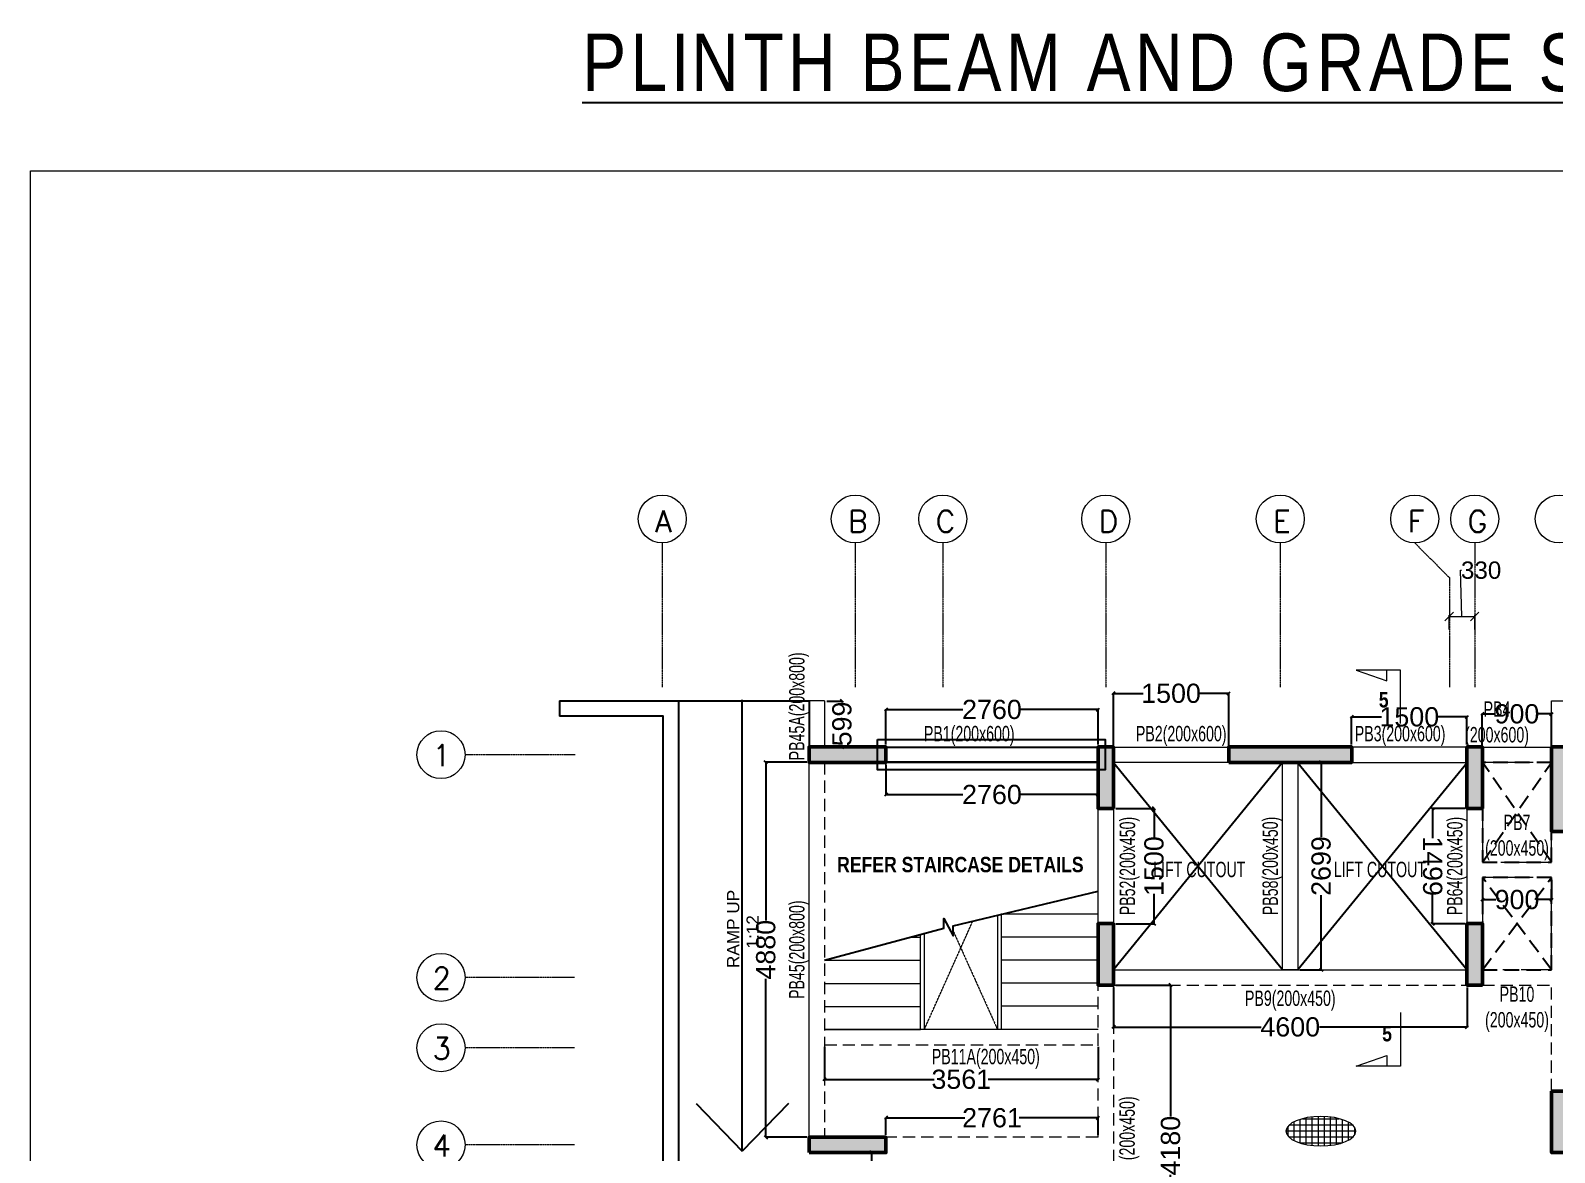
# Model space of a CAD drawing. Header units: millimetres. Extents: x 372 to 37729, y 179 to 80599.
# Drawn here: x 372 to 20200, y 65991 to 80599 of the extents above; entities that cross this region are included whole.
import ezdxf
from ezdxf.enums import TextEntityAlignment as Align

# ---------------------------------------------------------------- set-up
doc = ezdxf.new("R2010")
doc.units = ezdxf.units.MM
for name, pattern in [('ACAD_ISO04W100', [30, 24, -3, 0, -3]), ('DASHED', [0.75, 0.5, -0.25]), ('HIDDEN', [9.525, 6.35, -3.175]), ('HIDDEN2', [0.1875, 0.125, -0.0625])]:
    doc.linetypes.add(name, pattern=pattern)
for name, color, linetype in [('00_LA-DLINES', 3, 'Continuous'), ('01_LA_DESIGN LINES', 3, 'Continuous'), ('NON STR WALL', 4, 'Continuous'), ('S-DIM', 8, 'Continuous'), ('SL-FW-HIDDEN', 1, 'Continuous'), ('sub title', 22, 'Continuous'), ('TEXT', 7, 'Continuous'), ('TOILET SUNK BY100', 240, 'Continuous')]:
    doc.layers.add(name, color=color, linetype=linetype)
for name, color, linetype, lineweight in [('A-ANNO-DIMS', 8, 'Continuous', 15), ('A-ANNO-GRID-LINE', 8, 'ACAD_ISO04W100', 20), ('A-ANNO-GRID-TEXT', 13, 'Continuous', 15), ('A-CLMN', 5, 'Continuous', 50), ('A-CONC-PATT', 253, 'Continuous', 0), ('A-HIDD-BELW', 8, 'HIDDEN2', 20), ('S - BEAM', 7, 'Continuous', 13), ('S - BEAM TXT', 30, 'Continuous', 13), ('S - SLAB TXT', 2, 'Continuous', 13), ('section symb', 5, 'Continuous', 0), ('STR-COL-DIM', 8, 'Continuous', 18), ('STR-Stair', 1, 'Continuous', 13)]:
    doc.layers.add(name, color=color, linetype=linetype, lineweight=lineweight)
doc.styles.add('ROMANS', font='romans.shx')
doc.styles.add('S - GRID TXT', font='ARIALNB.TTF')
doc.styles.add('SD', font='ARIALNB.TTF')
doc.styles.add('SOBHA', font='arial.ttf')
doc.styles.add('SOBHA SMALL', font='arial.ttf')
doc.styles.add('TITLE', font='tahoma.ttf')
doc.dimstyles.new('S--20', dxfattribs={"dimscale": 20, "dimtxt": 12.5, "dimasz": 2, "dimexe": 0.25, "dimexo": 1.5, "dimgap": 0.1, "dimtad": 0, "dimdec": 0, "dimrnd": 0.0005, "dimzin": 0, "dimdsep": 46, "dimtxsty": 'SOBHA', "dimblk": 'OBLIQUE', "dimcen": 0.09, "dimclrd": 8, "dimclre": 8, "dimclrt": 4, "dimadec": 0, "dimazin": 0, "dimtfac": 1, "dimtdec": 0, "dimtofl": 0, "dimtmove": 0, "dimatfit": 3, "dimfxl": 0.18, "dimtolj": 1, "dimtzin": 0, "dimlwd": -1, "dimlwe": -1, "dimarcsym": 0})
doc.dimstyles.new('S-75', dxfattribs={"dimscale": 75, "dimtxt": 2.5, "dimasz": 1.5, "dimexe": 0.25, "dimexo": 0.25, "dimgap": 0.1, "dimtad": 0, "dimdec": 0, "dimzin": 0, "dimdsep": 46, "dimtxsty": 'SOBHA', "dimblk": 'OBLIQUE', "dimcen": 0.09, "dimclrd": 8, "dimclre": 8, "dimclrt": 6, "dimadec": 5, "dimazin": 0, "dimtfac": 1, "dimtdec": 0, "dimtmove": 0, "dimatfit": 3, "dimfxl": 0.18, "dimtolj": 1, "dimtzin": 0, "dimlwd": -1, "dimlwe": -1, "dimarcsym": 0})

# ---------------------------------------------------------------- blocks, each defined once
blk = doc.blocks.new('*U5')
at = {"layer": 'SL-FW-HIDDEN', "linetype": 'HIDDEN', "ltscale": 30}
for p, q in [((900, 1201), (0, 0)), ((0, 1201), (900, 0))]:
    blk.add_line(p, q, dxfattribs=at)
blk.add_lwpolyline([(0, 1201), (900, 1201), (900, 0), (0, 0)], close=True, dxfattribs=at)
at = {"layer": 'SL-FW-HIDDEN', "linetype": 'DASHED', "ltscale": 250, "style": 'TITLE'}
blk.add_attdef('DECRIPTION', text='', height=125, dxfattribs=at).set_placement((960, 116), align=Align.MIDDLE_CENTER)
blk = doc.blocks.new('*U6')
at = {"layer": 'SL-FW-HIDDEN', "linetype": 'HIDDEN', "ltscale": 30}
for p, q in [((900, 1298), (0, 0)), ((0, 1298), (900, 0))]:
    blk.add_line(p, q, dxfattribs=at)
blk.add_lwpolyline([(0, 1298), (900, 1298), (900, 0), (0, 0)], close=True, dxfattribs=at)
at = {"layer": 'SL-FW-HIDDEN', "linetype": 'DASHED', "ltscale": 250, "style": 'TITLE'}
blk.add_attdef('DECRIPTION', text='', height=125, dxfattribs=at).set_placement((960, 116), align=Align.MIDDLE_CENTER)
blk = doc.blocks.new('plinth beam layout')
at = {"layer": 'TOILET SUNK BY100', "linetype": 'Continuous', "lineweight": 18}
h = blk.add_hatch(dxfattribs=at)
h.set_pattern_fill('NET', color=2, scale=630)
h.set_pattern_definition([(2e-15, (-375047.16, -2203222.944), (0, 78.75), []), (90, (-375047.16, -2203222.944), (-78.75, 5e-15), [])])
h.paths.add_polyline_path([(-172614, -2190526), (-172616, -2190534), (-172619, -2190544), (-172623, -2190553), (-172628, -2190563), (-172634, -2190572), (-172641, -2190581), (-172650, -2190590), (-172659, -2190599), (-172670, -2190607), (-172681, -2190615), (-172694, -2190624), (-172707, -2190631), (-172721, -2190639), (-172737, -2190646), (-172753, -2190653), (-172769, -2190659), (-172787, -2190665), (-172805, -2190671), (-172824, -2190676), (-172844, -2190681), (-172864, -2190686), (-172884, -2190690), (-172906, -2190694), (-172927, -2190697), (-172949, -2190700), (-172971, -2190702), (-172993, -2190704), (-173016, -2190705), (-173039, -2190706), (-173062, -2190706), (-173084, -2190706), (-173107, -2190706), (-173130, -2190704), (-173152, -2190703), (-173174, -2190701), (-173196, -2190698), (-173218, -2190695), (-173239, -2190692), (-173260, -2190688), (-173281, -2190684), (-173301, -2190679), (-173320, -2190674), (-173338, -2190668), (-173356, -2190662), (-173373, -2190656), (-173390, -2190649), (-173405, -2190642), (-173420, -2190635), (-173434, -2190627), (-173447, -2190620), (-173459, -2190611), (-173470, -2190603), (-173480, -2190594), (-173489, -2190585), (-173497, -2190576), (-173503, -2190567), (-173509, -2190558), (-173514, -2190549), (-173517, -2190539), (-173519, -2190529), (-173520, -2190524), (-173521, -2190515), (-173520, -2190502), (-173517, -2190491), (-173514, -2190482), (-173509, -2190472), (-173503, -2190463), (-173497, -2190454), (-173489, -2190445), (-173480, -2190436), (-173470, -2190427), (-173459, -2190419), (-173447, -2190411), (-173434, -2190403), (-173420, -2190395), (-173405, -2190388), (-173390, -2190381), (-173373, -2190374), (-173356, -2190368), (-173338, -2190362), (-173320, -2190356), (-173301, -2190351), (-173281, -2190346), (-173260, -2190342), (-173239, -2190338), (-173218, -2190335), (-173196, -2190332), (-173174, -2190329), (-173152, -2190327), (-173130, -2190326), (-173107, -2190325), (-173084, -2190324), (-173062, -2190324), (-173039, -2190324), (-173016, -2190325), (-172993, -2190326), (-172971, -2190328), (-172949, -2190330), (-172927, -2190333), (-172906, -2190336), (-172884, -2190340), (-172864, -2190344), (-172844, -2190349), (-172824, -2190354), (-172805, -2190359), (-172787, -2190365), (-172769, -2190371), (-172753, -2190377), (-172737, -2190384), (-172721, -2190391), (-172707, -2190399), (-172694, -2190407), (-172681, -2190415), (-172670, -2190423), (-172659, -2190431), (-172650, -2190440), (-172641, -2190449), (-172634, -2190458), (-172628, -2190468), (-172623, -2190477), (-172619, -2190486), (-172616, -2190496), (-172614, -2190504), (-172614, -2190515)])
at = {"color": 8}
for p, q in [((-175764, -2185714, 0), (-173565, -2188411, 0)), ((-173564, -2185714, 0), (-175764, -2188412, 0)), ((-173365, -2185717, 0), (-171165, -2188412, 0)), ((-171165, -2185717, 0), (-173365, -2188413, 0))]:
    blk.add_line(p, q, dxfattribs=at)
at = {"elevation": -2}
blk.add_lwpolyline([(-179525, -2188290), (-177972, -2187873), (-177974, -2187745), (-177849, -2187970), (-177851, -2187841), (-175964, -2187389)], dxfattribs=at)
at = {"layer": 'A-CLMN', "lineweight": 18, "extrusion": (0, 0, -1)}
blk.add_ellipse((-173067, -2190515, 0), major_axis=(454, 0), ratio=0.421603, dxfattribs=at)
at = {"layer": 'A-HIDD-BELW', "linetype": 'DASHED', "ltscale": 3}
for p, q in [((-178225, -2189189, -2), (-177595, -2187779, -1)), ((-177850, -2187911, -1), (-177275, -2189189, -4))]:
    blk.add_line(p, q, dxfattribs=at)
at = {"layer": 'S - BEAM', "linetype": 'ByBlock', "ltscale": 25}
for p, q in [((-179726, -2185513, 0), (-179726, -2184914, 0)), ((-179526, -2184914, 0), (-179526, -2185513, 0)), ((-170065, -2185513, 0), (-170065, -2184913, 0)), ((-175966, -2185513, 1), (-178726, -2185513, 0)), ((-175766, -2185513, 0), (-174266, -2185513, 0)), ((-171166, -2185513, 0), (-172666, -2185513, 0)), ((-170966, -2185513, 0), (-170066, -2185513, 0)), ((-179726, -2190593, 0), (-179726, -2185713, 0)), ((-178726, -2185713, 0), (-175966, -2185713, 1)), ((-174266, -2185713, 0), (-175766, -2185713, 0)), ((-172666, -2185713, 0), (-171166, -2185713, 0)), ((-175965, -2187813, 0), (-175965, -2186313, 0)), ((-175765, -2186313, 0), (-175765, -2187813, 0)), ((-171165, -2187813, 0), (-171165, -2186314, 0)), ((-170965, -2186314, 0), (-170965, -2187012, 0)), ((-170065, -2187012, 0), (-170065, -2186613, 0)), ((-170965, -2187212, 0), (-170965, -2187813, 0)), ((-170065, -2188413, 0), (-170065, -2187212, 0)), ((-175765, -2188413, 0), (-171165, -2188413, 0)), ((-175965, -2189189, -2), (-179525, -2189189, -2))]:
    blk.add_line(p, q, dxfattribs=at)
at = {"layer": 'S - BEAM', "linetype": 'HIDDEN', "ltscale": 25}
for p, q in [((-179526, -2185713, 0), (-179526, -2190593, 0)), ((-170066, -2185713, 0), (-170966, -2185713, 0)), ((-175965, -2190593, 0), (-175965, -2188613, 0)), ((-175765, -2188613, 0), (-171165, -2188613, 0)), ((-175765, -2188613, 0), (-175765, -2192793, 0)), ((-170065, -2189993, 0), (-170065, -2188613, 0)), ((-179525, -2189389, -3), (-175965, -2189389, -2)), ((-175965, -2190593, 0), (-178725, -2190593, -1))]:
    blk.add_line(p, q, dxfattribs=at)
at = {"layer": 'S - BEAM', "linetype": 'ByBlock', "ltscale": 25, "elevation": 0}
for points in [[(-179526, -2184914), (-179725, -2184913)], [(-170066, -2184913), (-169865, -2184913)]]:
    blk.add_lwpolyline(points, dxfattribs=at)
blk.add_lwpolyline([(-173566, -2185713), (-173366, -2185713), (-173366, -2188412), (-173566, -2188412)], close=True, dxfattribs=at)
at = {"layer": 'S - BEAM', "linetype": 'HIDDEN', "ltscale": 25, "elevation": 0}
for points in [[(-170965, -2187012), (-170065, -2187012)], [(-170065, -2187212), (-170965, -2187212)], [(-170065, -2188413), (-170965, -2188413), (-170965, -2188613), (-170065, -2188613)]]:
    blk.add_lwpolyline(points, dxfattribs=at)
at = {"layer": 'section symb', "ltscale": 1000, "elevation": 0}
for points in [[(-172032, -2185209), (-172032, -2184511), (-172607, -2184511), (-172209, -2184651), (-172209, -2184511)], [(-172032, -2188970), (-172032, -2189667), (-172607, -2189667), (-172209, -2189528), (-172209, -2189667)]]:
    blk.add_lwpolyline(points, dxfattribs=at)
at = {"layer": 'STR-Stair', "color": 7, "linetype": 'ByBlock'}
for p, q in [((-177275, -2187702, -2), (-177275, -2189189, -4)), ((-177225, -2187690, -1), (-177225, -2189189, -1)), ((-178275, -2189190, -2), (-178275, -2187955, -2)), ((-178225, -2189189, -2), (-178225, -2187941, -2))]:
    blk.add_line(p, q, dxfattribs=at)
at = {"layer": 'STR-Stair', "color": 1}
for p, q in [((-175964, -2187689, -2), (-177225, -2187689, -2)), ((-178405, -2187990, -2), (-178275, -2187990, -2)), ((-175964, -2187989, -2), (-177225, -2187989, -2)), ((-179525, -2188290, -2), (-178275, -2188290, -2)), ((-175964, -2188289, -2), (-177225, -2188289, -2)), ((-179525, -2188590, -2), (-178275, -2188590, -2)), ((-175964, -2188589, -2), (-177225, -2188589, -2)), ((-179525, -2188890, -2), (-178275, -2188890, -2)), ((-175964, -2188889, -2), (-177225, -2188889, -2)), ((-179525, -2189190, -2), (-178275, -2189190, -2)), ((-175964, -2189189, -2), (-177225, -2189189, -2))]:
    blk.add_line(p, q, dxfattribs=at)
at = {"layer": 'SL-FW-HIDDEN', "color": 3, "linetype": 'DASHED', "lineweight": 5, "ltscale": 30, "xscale": -1, "rotation": 180}
for name, p in [('*U6', (-170965, -2185713, 0)), ('*U5', (-170965, -2187212, 0))]:
    blk.add_blockref(name, p, dxfattribs=at)
at = {"layer": 'S - BEAM TXT', "char_height": 200, "attachment_point": 8, "rotation": 90, "style": 'S - GRID TXT'}
for s, insert in [('{\\fSwis721 LtCn BT|b0|i0|c0|p34;\\W0.9;PB45A(200x800)}', (-179725, -2184984, 0)), ('{\\fSwis721 LtCn BT|b0|i0|c0|p34;\\W0.9;PB52(200x450)}', (-175424, -2187063, 0)), ('{\\fSwis721 LtCn BT|b0|i0|c0|p34;\\W0.9;PB58(200x450)}', (-173566, -2187062, 0)), ('{\\fSwis721 LtCn BT|b0|i0|c0|p34;\\W0.9;PB64(200x450)}', (-171165, -2187063, 0)), ('{\\fSwis721 LtCn BT|b0|i0|c0|p34;\\W0.9;PB45(200x800)}', (-179725, -2188152, 0)), ('{\\fSwis721 LtCn BT|b0|i0|c0|p34;\\W0.9;PB51(200x450)}', (-175428, -2190703, 0))]:
    blk.add_mtext(s, dxfattribs=dict(at, insert=insert))
at = {"layer": 'S - BEAM TXT', "char_height": 200, "attachment_point": 8, "style": 'S - GRID TXT'}
for s, insert in [('{\\fSwis721 LtCn BT|b0|i0|c0|p34;\\W0.9;PB4\\P(200x600)}', (-170775, -2185513, 0)), ('{\\fSwis721 LtCn BT|b0|i0|c0|p34;\\W0.9;PB1(200x600)}', (-177642, -2185499, 1)), ('{\\fSwis721 LtCn BT|b0|i0|c0|p34;\\W0.9;PB2(200x600)}', (-174884, -2185499, 1)), ('{\\fSwis721 LtCn BT|b0|i0|c0|p34;\\W0.9;PB3(200x600)}', (-172036, -2185499, 0)), ('{\\fSwis721 LtCn BT|b0|i0|c0|p34;\\W0.9;PB7\\P(200x450)}', (-170515, -2186988, 0)), ('{\\fSwis721 LtCn BT|b0|i0|c0|p34;\\W0.9;PB9(200x450)}', (-173465, -2188944, 0)), ('{\\fSwis721 LtCn BT|b0|i0|c0|p34;\\W0.9;PB10\\P(200x450)}', (-170515, -2189224, 0)), ('{\\fSwis721 LtCn BT|b0|i0|c0|p34;\\W0.9;PB11A(200x450)}', (-177426, -2189703, -1))]:
    blk.add_mtext(s, dxfattribs=dict(at, insert=insert))
at = {"layer": 'S - SLAB TXT', "insert": (-176154, -2186943, 0), "char_height": 200, "width": 3207.13, "attachment_point": 3, "rotation": 0.0107, "style": 'S - GRID TXT'}
blk.add_mtext('REFER STAIRCASE DETAILS', dxfattribs=at)
at = {"layer": 'TEXT', "color": 4, "linetype": 'Continuous', "style": 'SD'}
for p in [(-172313, -2184998, 0), (-172269, -2189345)]:
    blk.add_text('5', height=200, rotation=0.0105, dxfattribs=at).set_placement(p)
at = {"layer": 'TEXT', "color": 4, "linetype": 'Continuous', "char_height": 200, "attachment_point": 8, "rotation": 359.9895, "style": 'SD'}
for insert in [(-174648, -2187210, 0), (-172299, -2187210, 0)]:
    blk.add_mtext('{\\fSwis721 LtCn BT|b0|i0|c0|p34;\\W0.9;LIFT CUTOUT}', dxfattribs=dict(at, insert=insert))
blk = doc.blocks.new('_Oblique')
at = {"color": 0, "linetype": 'ByBlock', "lineweight": -2}
blk.add_line((-0.5, -0.5), (0.5, 0.5), dxfattribs=at)
blk = doc.blocks.new('*D45')
at = {"layer": 'Defpoints', "color": 0, "transparency": 16777216}
for p in [(30710, -1593969, 0), (31040, -1593781), (31040, -1593969, 0)]:
    blk.add_point(p, dxfattribs=at)
at = {"layer": 'STR-COL-DIM', "color": 8, "transparency": 16777216}
for p, q in [((30875, -1593781), (30854, -1593179)), ((30854, -1593179), (30869, -1593179)), ((30710, -1593950), (30710, -1593762)), ((31040, -1593950), (31040, -1593762)), ((30710, -1593781), (31040, -1593781))]:
    blk.add_line(p, q, dxfattribs=at)
at = {"layer": 'STR-COL-DIM', "color": 8, "transparency": 16777216, "xscale": 112.5, "yscale": 112.5, "zscale": 112.5, "rotation": 180}
blk.add_blockref('_Oblique', (30710, -1593781), dxfattribs=at)
at = {"layer": 'STR-COL-DIM', "color": 8, "transparency": 16777216, "xscale": 112.5, "yscale": 112.5, "zscale": 112.5}
blk.add_blockref('_Oblique', (31040, -1593781), dxfattribs=at)
at = {"layer": 'STR-COL-DIM', "color": 6, "transparency": 16777216, "insert": (31124, -1593179), "char_height": 225, "attachment_point": 5, "style": 'SOBHA'}
blk.add_mtext('\\A1;330', dxfattribs=at)
blk = doc.blocks.new('TYP CLM')
at = {"layer": 'A-CONC-PATT', "linetype": 'ByBlock'}
h = blk.add_hatch(color=256, dxfattribs=at)
h.dxf.hatch_style = 1
h.paths.add_polyline_path([(2910, 38760), (1910, 38760), (1910, 38560), (1911, 38560), (2111, 38560), (2110, 38560), (2910, 38560)])
at = {"layer": 'A-CONC-PATT'}
h = blk.add_hatch(color=256, dxfattribs=at)
h.dxf.hatch_style = 1
h.paths.add_polyline_path([(5670, 37960), (5870, 37960), (5870, 38760), (5670, 38760)])
h = blk.add_hatch(color=256, dxfattribs=at)
h.dxf.hatch_style = 1
h.paths.add_polyline_path([(7370, 38760), (7370, 38560), (8970, 38560), (8970, 38760)])
h = blk.add_hatch(color=256, dxfattribs=at)
h.dxf.hatch_style = 1
h.paths.add_polyline_path([(10470, 37960), (10670, 37960), (10670, 38760), (10470, 38760)])
h = blk.add_hatch(color=256, dxfattribs=at)
h.dxf.hatch_style = 1
h.paths.add_polyline_path([(11770, 38760), (11570, 38760), (11570, 37660), (11770, 37660)])
h = blk.add_hatch(color=256, dxfattribs=at)
h.dxf.hatch_style = 1
h.paths.add_polyline_path([(5670, 35660), (5870, 35660), (5870, 36460), (5670, 36460)])
h = blk.add_hatch(color=256, dxfattribs=at)
h.dxf.hatch_style = 1
h.paths.add_polyline_path([(10470, 35660), (10670, 35660), (10670, 36460), (10470, 36460)])
h = blk.add_hatch(color=256, dxfattribs=at)
h.dxf.hatch_style = 1
h.paths.add_polyline_path([(11770, 34280), (11570, 34280), (11570, 33480), (11770, 33480)])
h = blk.add_hatch(color=256, dxfattribs=at)
h.dxf.hatch_style = 1
h.paths.add_polyline_path([(1910, 33680), (1910, 33480), (2910, 33480), (2910, 33680)])
at = {"layer": 'A-CLMN', "elevation": 0}
for points in [[(2110, 38560), (2110, 38560), (1910, 38560), (1910, 38560), (1910, 38760), (2910, 38760), (2910, 38560)], [(5870, 37960), (5670, 37960), (5670, 38760), (5870, 38760)], [(7370, 38560), (7370, 38760), (8970, 38760), (8970, 38560)], [(10670, 37960), (10470, 37960), (10470, 38760), (10670, 38760)], [(11570, 38760), (11770, 38760), (11770, 37660), (11570, 37660)], [(5870, 35660), (5670, 35660), (5670, 36460), (5870, 36460)], [(10670, 35660), (10470, 35660), (10470, 36460), (10670, 36460)], [(11570, 34280), (11770, 34280), (11770, 33480), (11570, 33480)], [(1910, 33480), (1910, 33680), (2910, 33680), (2910, 33480)]]:
    blk.add_lwpolyline(points, close=True, dxfattribs=at)
blk = doc.blocks.new('*D431')
at = {"layer": 'Defpoints', "color": 0, "linetype": 'ByBlock', "transparency": 16777216}
for p in [(11501, 71071, 0), (14261, 71071, 1), (14261, 70651)]:
    blk.add_point(p, dxfattribs=at)
at = {"layer": 'S-DIM', "color": 8, "transparency": 16777216}
for p, q in [((11501, 71041), (11501, 70646)), ((14261, 71041), (14261, 70646)), ((11501, 70651), (12504, 70651)), ((14261, 70651), (13258, 70651))]:
    blk.add_line(p, q, dxfattribs=at)
at = {"layer": 'S-DIM', "color": 8, "linetype": 'ByBlock', "transparency": 16777216, "xscale": 40, "yscale": 40, "zscale": 40, "rotation": 180}
blk.add_blockref('_Oblique', (11501, 70651), dxfattribs=at)
at = {"layer": 'S-DIM', "color": 8, "linetype": 'ByBlock', "transparency": 16777216, "xscale": 40, "yscale": 40, "zscale": 40}
blk.add_blockref('_Oblique', (14261, 70651), dxfattribs=at)
at = {"layer": 'S-DIM', "color": 4, "linetype": 'ByBlock', "transparency": 16777216, "insert": (12881, 70651), "char_height": 250, "attachment_point": 5, "style": 'SOBHA'}
blk.add_mtext('\\A1;2760', dxfattribs=at)
blk = doc.blocks.new('*D432')
at = {"layer": 'Defpoints', "color": 0, "linetype": 'ByBlock', "transparency": 16777216}
for p in [(14461, 71968), (14461, 71071, 0), (15961, 71071, 0)]:
    blk.add_point(p, dxfattribs=at)
at = {"layer": 'S-DIM', "color": 8, "transparency": 16777216}
for p, q in [((14461, 71101), (14461, 71973)), ((14461, 71968), (14848, 71968)), ((15961, 71968), (15575, 71968)), ((15961, 71101), (15961, 71973))]:
    blk.add_line(p, q, dxfattribs=at)
at = {"layer": 'S-DIM', "color": 8, "linetype": 'ByBlock', "transparency": 16777216, "xscale": 40, "yscale": 40, "zscale": 40, "rotation": 180}
blk.add_blockref('_Oblique', (14461, 71968), dxfattribs=at)
at = {"layer": 'S-DIM', "color": 8, "linetype": 'ByBlock', "transparency": 16777216, "xscale": 40, "yscale": 40, "zscale": 40}
blk.add_blockref('_Oblique', (15961, 71968), dxfattribs=at)
at = {"layer": 'S-DIM', "color": 4, "linetype": 'ByBlock', "transparency": 16777216, "insert": (15211, 71968), "char_height": 250, "attachment_point": 5, "style": 'SOBHA'}
blk.add_mtext('\\A1;1500', dxfattribs=at)
blk = doc.blocks.new('*D433')
at = {"layer": 'Defpoints', "color": 0, "linetype": 'ByBlock', "transparency": 16777216}
for p in [(11501, 71758), (11501, 71271, 0), (14261, 71271, 1)]:
    blk.add_point(p, dxfattribs=at)
at = {"layer": 'S-DIM', "color": 8, "transparency": 16777216}
for p, q in [((11501, 71301), (11501, 71763)), ((11501, 71758), (12504, 71758)), ((14261, 71758), (13258, 71758)), ((14261, 71301), (14261, 71763))]:
    blk.add_line(p, q, dxfattribs=at)
at = {"layer": 'S-DIM', "color": 8, "linetype": 'ByBlock', "transparency": 16777216, "xscale": 40, "yscale": 40, "zscale": 40, "rotation": 180}
blk.add_blockref('_Oblique', (11501, 71758), dxfattribs=at)
at = {"layer": 'S-DIM', "color": 8, "linetype": 'ByBlock', "transparency": 16777216, "xscale": 40, "yscale": 40, "zscale": 40}
blk.add_blockref('_Oblique', (14261, 71758), dxfattribs=at)
at = {"layer": 'S-DIM', "color": 4, "linetype": 'ByBlock', "transparency": 16777216, "insert": (12881, 71758), "char_height": 250, "attachment_point": 5, "style": 'SOBHA'}
blk.add_mtext('\\A1;2760', dxfattribs=at)
blk = doc.blocks.new('*D434')
at = {"layer": 'Defpoints', "color": 0, "linetype": 'ByBlock', "transparency": 16777216}
for p in [(17561, 71662), (17561, 71271, 0), (19061, 71271, 0)]:
    blk.add_point(p, dxfattribs=at)
at = {"layer": 'S-DIM', "color": 8, "transparency": 16777216}
for p, q in [((17561, 71301), (17561, 71667)), ((17561, 71662), (17948, 71662)), ((19061, 71662), (18675, 71662)), ((19061, 71301), (19061, 71667))]:
    blk.add_line(p, q, dxfattribs=at)
at = {"layer": 'S-DIM', "color": 8, "linetype": 'ByBlock', "transparency": 16777216, "xscale": 40, "yscale": 40, "zscale": 40, "rotation": 180}
blk.add_blockref('_Oblique', (17561, 71662), dxfattribs=at)
at = {"layer": 'S-DIM', "color": 8, "linetype": 'ByBlock', "transparency": 16777216, "xscale": 40, "yscale": 40, "zscale": 40}
blk.add_blockref('_Oblique', (19061, 71662), dxfattribs=at)
at = {"layer": 'S-DIM', "color": 4, "linetype": 'ByBlock', "transparency": 16777216, "insert": (18311, 71662), "char_height": 250, "attachment_point": 5, "style": 'SOBHA'}
blk.add_mtext('\\A1;1500', dxfattribs=at)
blk = doc.blocks.new('*D435')
at = {"layer": 'Defpoints', "color": 0, "linetype": 'ByBlock', "transparency": 16777216}
for p in [(19261, 71701), (19261, 71071, 0), (20161, 71071, 0)]:
    blk.add_point(p, dxfattribs=at)
at = {"layer": 'S-DIM', "color": 8, "transparency": 16777216}
for p, q in [((19261, 71101), (19261, 71706)), ((19261, 71701), (19434, 71701)), ((20161, 71701), (19989, 71701)), ((20161, 71101), (20161, 71706))]:
    blk.add_line(p, q, dxfattribs=at)
at = {"layer": 'S-DIM', "color": 8, "linetype": 'ByBlock', "transparency": 16777216, "xscale": 40, "yscale": 40, "zscale": 40, "rotation": 180}
blk.add_blockref('_Oblique', (19261, 71701), dxfattribs=at)
at = {"layer": 'S-DIM', "color": 8, "linetype": 'ByBlock', "transparency": 16777216, "xscale": 40, "yscale": 40, "zscale": 40}
blk.add_blockref('_Oblique', (20161, 71701), dxfattribs=at)
at = {"layer": 'S-DIM', "color": 4, "linetype": 'ByBlock', "transparency": 16777216, "insert": (19711, 71701), "char_height": 250, "attachment_point": 5, "style": 'SOBHA'}
blk.add_mtext('\\A1;900', dxfattribs=at)
blk = doc.blocks.new('*D401')
at = {"layer": 'Defpoints', "color": 0, "linetype": 'ByBlock', "transparency": 16777216}
for p in [(19262, 69571, 0), (20163, 69571, 0), (19262, 69283)]:
    blk.add_point(p, dxfattribs=at)
at = {"layer": 'S-DIM', "color": 8, "transparency": 16777216}
for p, q in [((19262, 69541), (19262, 69278)), ((20163, 69541), (20163, 69278)), ((19262, 69283), (19435, 69283)), ((20163, 69283), (19990, 69283))]:
    blk.add_line(p, q, dxfattribs=at)
at = {"layer": 'S-DIM', "color": 8, "linetype": 'ByBlock', "transparency": 16777216, "xscale": 40, "yscale": 40, "zscale": 40, "rotation": 180}
blk.add_blockref('_Oblique', (19262, 69283), dxfattribs=at)
at = {"layer": 'S-DIM', "color": 8, "linetype": 'ByBlock', "transparency": 16777216, "xscale": 40, "yscale": 40, "zscale": 40}
blk.add_blockref('_Oblique', (20163, 69283), dxfattribs=at)
at = {"layer": 'S-DIM', "color": 4, "linetype": 'ByBlock', "transparency": 16777216, "insert": (19712, 69283), "char_height": 250, "attachment_point": 5, "style": 'SOBHA'}
blk.add_mtext('\\A1;900', dxfattribs=at)
blk = doc.blocks.new('*D384')
at = {"layer": 'Defpoints', "color": 0, "linetype": 'ByBlock', "transparency": 16777216}
for p in [(10701, 65991, 0), (11312, 65991), (10701, 63991, 0)]:
    blk.add_point(p, dxfattribs=at)
at = {"layer": 'S-DIM', "color": 8, "transparency": 16777216}
for p, q in [((10731, 65991), (11317, 65991)), ((11312, 65991), (11312, 65368)), ((11312, 63991), (11312, 64614)), ((10731, 63991), (11317, 63991))]:
    blk.add_line(p, q, dxfattribs=at)
at = {"layer": 'S-DIM', "color": 8, "linetype": 'ByBlock', "transparency": 16777216, "xscale": 40, "yscale": 40, "zscale": 40}
for p, rotation in [((11312, 65991), 90), ((11312, 63991), 270)]:
    blk.add_blockref('_Oblique', p, dxfattribs=dict(at, rotation=rotation))
at = {"layer": 'S-DIM', "color": 4, "linetype": 'ByBlock', "transparency": 16777216, "insert": (11312, 64991), "char_height": 250, "attachment_point": 5, "rotation": 90, "style": 'SOBHA'}
blk.add_mtext('\\A1;2000', dxfattribs=at)
blk = doc.blocks.new('*D386')
at = {"layer": 'Defpoints', "color": 0, "linetype": 'ByBlock', "transparency": 16777216}
for p in [(9939, 71071), (10501, 71071, 0), (10501, 66191, 0)]:
    blk.add_point(p, dxfattribs=at)
at = {"layer": 'S-DIM', "color": 8, "transparency": 16777216}
for p, q in [((10471, 71071), (9934, 71071)), ((9939, 71071), (9939, 69010)), ((9939, 66191), (9939, 68251)), ((10471, 66191), (9934, 66191))]:
    blk.add_line(p, q, dxfattribs=at)
at = {"layer": 'S-DIM', "color": 8, "linetype": 'ByBlock', "transparency": 16777216, "xscale": 40, "yscale": 40, "zscale": 40}
for p, rotation in [((9939, 71071), 90), ((9939, 66191), 270)]:
    blk.add_blockref('_Oblique', p, dxfattribs=dict(at, rotation=rotation))
at = {"layer": 'S-DIM', "color": 4, "linetype": 'ByBlock', "transparency": 16777216, "insert": (9939, 68631), "char_height": 250, "attachment_point": 5, "rotation": 90, "style": 'SOBHA'}
blk.add_mtext('\\A1;4880', dxfattribs=at)
blk = doc.blocks.new('*D340')
at = {"layer": 'Defpoints', "color": 0, "linetype": 'ByBlock', "transparency": 16777216}
for p in [(10702, 67395, -3), (14262, 67395, -2), (14262, 66943)]:
    blk.add_point(p, dxfattribs=at)
at = {"layer": 'S-DIM', "color": 8, "transparency": 16777216}
for p, q in [((10702, 67365), (10702, 66938)), ((14262, 67365), (14262, 66938)), ((10702, 66943), (12131, 66943)), ((14262, 66943), (12833, 66943))]:
    blk.add_line(p, q, dxfattribs=at)
at = {"layer": 'S-DIM', "color": 8, "linetype": 'ByBlock', "transparency": 16777216, "xscale": 40, "yscale": 40, "zscale": 40, "rotation": 180}
blk.add_blockref('_Oblique', (10702, 66943), dxfattribs=at)
at = {"layer": 'S-DIM', "color": 8, "linetype": 'ByBlock', "transparency": 16777216, "xscale": 40, "yscale": 40, "zscale": 40}
blk.add_blockref('_Oblique', (14262, 66943), dxfattribs=at)
at = {"layer": 'S-DIM', "color": 4, "linetype": 'ByBlock', "transparency": 16777216, "insert": (12482, 66943), "char_height": 250, "attachment_point": 5, "style": 'SOBHA'}
blk.add_mtext('\\A1;3561', dxfattribs=at)
blk = doc.blocks.new('*D341')
at = {"layer": 'Defpoints', "color": 0, "linetype": 'ByBlock', "transparency": 16777216}
for p in [(11502, 66442), (11502, 66190, -1), (14262, 66190, 0)]:
    blk.add_point(p, dxfattribs=at)
at = {"layer": 'S-DIM', "color": 8, "transparency": 16777216}
for p, q in [((11502, 66220), (11502, 66447)), ((11502, 66442), (12529, 66442)), ((14262, 66442), (13235, 66442)), ((14262, 66220), (14262, 66447))]:
    blk.add_line(p, q, dxfattribs=at)
at = {"layer": 'S-DIM', "color": 8, "linetype": 'ByBlock', "transparency": 16777216, "xscale": 40, "yscale": 40, "zscale": 40, "rotation": 180}
blk.add_blockref('_Oblique', (11502, 66442), dxfattribs=at)
at = {"layer": 'S-DIM', "color": 8, "linetype": 'ByBlock', "transparency": 16777216, "xscale": 40, "yscale": 40, "zscale": 40}
blk.add_blockref('_Oblique', (14262, 66442), dxfattribs=at)
at = {"layer": 'S-DIM', "color": 4, "linetype": 'ByBlock', "transparency": 16777216, "insert": (12882, 66442), "char_height": 250, "attachment_point": 5, "style": 'SOBHA'}
blk.add_mtext('\\A1;2761', dxfattribs=at)
blk = doc.blocks.new('*D342')
at = {"layer": 'Defpoints', "color": 0, "linetype": 'ByBlock', "transparency": 16777216}
for p in [(14462, 68170, 0), (14462, 63990, 0), (15205, 63990)]:
    blk.add_point(p, dxfattribs=at)
at = {"layer": 'S-DIM', "color": 8, "transparency": 16777216}
for p, q in [((14492, 68170), (15210, 68170)), ((15205, 68170), (15205, 66460)), ((15205, 63990), (15205, 65700)), ((14492, 63990), (15210, 63990))]:
    blk.add_line(p, q, dxfattribs=at)
at = {"layer": 'S-DIM', "color": 8, "linetype": 'ByBlock', "transparency": 16777216, "xscale": 40, "yscale": 40, "zscale": 40}
for p, rotation in [((15205, 68170), 90), ((15205, 63990), 270)]:
    blk.add_blockref('_Oblique', p, dxfattribs=dict(at, rotation=rotation))
at = {"layer": 'S-DIM', "color": 4, "linetype": 'ByBlock', "transparency": 16777216, "insert": (15205, 66080), "char_height": 250, "attachment_point": 5, "rotation": 90, "style": 'SOBHA'}
blk.add_mtext('\\A1;4180', dxfattribs=at)
blk = doc.blocks.new('*D343')
at = {"layer": 'Defpoints', "color": 0, "linetype": 'ByBlock', "transparency": 16777216}
for p in [(14462, 68170, 0), (19062, 68170, 0), (19062, 67625)]:
    blk.add_point(p, dxfattribs=at)
at = {"layer": 'S-DIM', "color": 8, "transparency": 16777216}
for p, q in [((14462, 68140), (14462, 67620)), ((19062, 68140), (19062, 67620)), ((14462, 67625), (16382, 67625)), ((19062, 67625), (17142, 67625))]:
    blk.add_line(p, q, dxfattribs=at)
at = {"layer": 'S-DIM', "color": 8, "linetype": 'ByBlock', "transparency": 16777216, "xscale": 40, "yscale": 40, "zscale": 40, "rotation": 180}
blk.add_blockref('_Oblique', (14462, 67625), dxfattribs=at)
at = {"layer": 'S-DIM', "color": 8, "linetype": 'ByBlock', "transparency": 16777216, "xscale": 40, "yscale": 40, "zscale": 40}
blk.add_blockref('_Oblique', (19062, 67625), dxfattribs=at)
at = {"layer": 'S-DIM', "color": 4, "linetype": 'ByBlock', "transparency": 16777216, "insert": (16762, 67625), "char_height": 250, "attachment_point": 5, "style": 'SOBHA'}
blk.add_mtext('\\A1;4600', dxfattribs=at)
blk = doc.blocks.new('*D344')
at = {"layer": 'Defpoints', "color": 0, "linetype": 'ByBlock', "transparency": 16777216}
for p in [(16862, 71071, 0), (16861, 68371, 0), (17164, 68371)]:
    blk.add_point(p, dxfattribs=at)
at = {"layer": 'S-DIM', "color": 8, "transparency": 16777216}
for p, q in [((16892, 71071), (17169, 71071)), ((17164, 71071), (17164, 70099)), ((17164, 68371), (17164, 69343)), ((16891, 68371), (17169, 68371))]:
    blk.add_line(p, q, dxfattribs=at)
at = {"layer": 'S-DIM', "color": 8, "linetype": 'ByBlock', "transparency": 16777216, "xscale": 40, "yscale": 40, "zscale": 40}
for p, rotation in [((17164, 71071), 89.99577029616954), ((17164, 68371), 269.9957702961695)]:
    blk.add_blockref('_Oblique', p, dxfattribs=dict(at, rotation=rotation))
at = {"layer": 'S-DIM', "color": 4, "linetype": 'ByBlock', "transparency": 16777216, "insert": (17164, 69721), "char_height": 250, "attachment_point": 5, "rotation": 89.9958, "style": 'SOBHA'}
blk.add_mtext('\\A1;2699', dxfattribs=at)
blk = doc.blocks.new('*D345')
at = {"layer": 'Defpoints', "color": 0, "linetype": 'ByBlock', "transparency": 16777216}
for p in [(14462, 70470, 0), (14462, 68970, 0), (14990, 68970)]:
    blk.add_point(p, dxfattribs=at)
at = {"layer": 'S-DIM', "color": 8, "transparency": 16777216}
for p, q in [((14492, 70470), (14995, 70470)), ((14990, 70470), (14990, 70083)), ((14990, 68970), (14990, 69357)), ((14492, 68970), (14995, 68970))]:
    blk.add_line(p, q, dxfattribs=at)
at = {"layer": 'S-DIM', "color": 8, "linetype": 'ByBlock', "transparency": 16777216, "xscale": 40, "yscale": 40, "zscale": 40}
for p, rotation in [((14990, 70470), 90), ((14990, 68970), 270)]:
    blk.add_blockref('_Oblique', p, dxfattribs=dict(at, rotation=rotation))
at = {"layer": 'S-DIM', "color": 4, "linetype": 'ByBlock', "transparency": 16777216, "insert": (14990, 69720), "char_height": 250, "attachment_point": 5, "rotation": 90, "style": 'SOBHA'}
blk.add_mtext('\\A1;1500', dxfattribs=at)
blk = doc.blocks.new('*D248')
at = {"layer": 'Defpoints', "color": 0, "linetype": 'ByBlock', "transparency": 16777216}
for p in [(10701, 71869, 0), (10701, 71271, 0), (10930, 71271)]:
    blk.add_point(p, dxfattribs=at)
at = {"layer": 'S-DIM', "color": 8, "transparency": 16777216}
for p, q in [((10731, 71869), (10935, 71869)), ((10930, 71869), (10930, 71848)), ((10731, 71271), (10935, 71271)), ((10930, 71271), (10930, 71292))]:
    blk.add_line(p, q, dxfattribs=at)
at = {"layer": 'S-DIM', "color": 8, "linetype": 'ByBlock', "transparency": 16777216, "xscale": 40, "yscale": 40, "zscale": 40}
for p, rotation in [((10930, 71869), 90), ((10930, 71271), 270)]:
    blk.add_blockref('_Oblique', p, dxfattribs=dict(at, rotation=rotation))
at = {"layer": 'S-DIM', "color": 4, "linetype": 'ByBlock', "transparency": 16777216, "insert": (10930, 71570), "char_height": 250, "attachment_point": 5, "rotation": 90, "style": 'SOBHA'}
blk.add_mtext('\\A1;599', dxfattribs=at)
blk = doc.blocks.new('*D346')
at = {"layer": 'Defpoints', "color": 0, "linetype": 'ByBlock', "transparency": 16777216}
for p in [(18613, 70469), (19062, 70469, 0), (19062, 68970, 0)]:
    blk.add_point(p, dxfattribs=at)
at = {"layer": 'S-DIM', "color": 8, "transparency": 16777216}
for p, q in [((19032, 70469), (18608, 70469)), ((18613, 70469), (18613, 70083)), ((18613, 68970), (18613, 69356)), ((19032, 68970), (18608, 68970))]:
    blk.add_line(p, q, dxfattribs=at)
at = {"layer": 'S-DIM', "color": 8, "linetype": 'ByBlock', "transparency": 16777216, "xscale": 40, "yscale": 40, "zscale": 40}
for p, rotation in [((18613, 70469), 90.0128377462572), ((18613, 68970), 270.0128377462572)]:
    blk.add_blockref('_Oblique', p, dxfattribs=dict(at, rotation=rotation))
at = {"layer": 'S-DIM', "color": 4, "linetype": 'ByBlock', "transparency": 16777216, "insert": (18613, 69719), "char_height": 250, "attachment_point": 5, "rotation": 270.0128, "style": 'SOBHA'}
blk.add_mtext('\\A1;1499', dxfattribs=at)
blk = doc.blocks.new('STRG')
at = {"layer": 'A-ANNO-DIMS', "linetype": 'ACAD_ISO04W100'}
for p, q in [((20470.1, -1592823.7, -0.3), (20470.1, -1594699.7, -0.3)), ((22980.4, -1592823.7, -0.1), (22980.4, -1594699.7, -0.1)), ((24120.4, -1592823.7, -0.1), (24120.4, -1594699.7, -0.1)), ((26240.2, -1592823.7, -0.1), (26240.2, -1594699.7, -0.1)), ((28510.2, -1592823.7, -0.1), (28510.2, -1594699.7, -0.1)), ((30260.4, -1592823.7, -0.1), (30710.4, -1593273.7, -0.1)), ((31040.4, -1592823.7, -0.1), (31040.4, -1594699.7, -0.1)), ((30710.4, -1593273.7, -0.1), (30710.4, -1594699.7, -0.1)), ((19336.5, -1595579.8, -0.8), (17903.9, -1595579.8, -0.8)), ((19326.6, -1598479.8, -0.3), (17903.9, -1598479.8, -0.3)), ((19326.6, -1599394.8, -0.1), (17903.9, -1599394.8, -0.1)), ((19326.6, -1600659.7, -0.8), (17903.9, -1600659.7, -0.8))]:
    blk.add_line(p, q, dxfattribs=at)
at = {"layer": 'A-ANNO-GRID-TEXT'}
for centre in [(20470.1, -1592511.5, -0.3), (22980.4, -1592511.5, -0.1), (24120.4, -1592511.5, -0.1), (26240.2, -1592511.5, -0.1), (28510.2, -1592511.5, -0.1), (30260.4, -1592511.5, -0.1), (31040.4, -1592511.5, -0.1), (32140.4, -1592511.5, -0.1), (17591.7, -1595579.8, -0.8), (17591.7, -1598479.8, -0.3), (17591.7, -1599394.8), (17591.7, -1600659.7)]:
    blk.add_circle(centre, 312.3, dxfattribs=at)
at = {"layer": 'A-ANNO-GRID-TEXT', "style": 'ROMANS'}
for s, p in [('A', (20377.7, -1592684.4)), ('B', (22888, -1592684.4, 0.2)), ('C', (24028, -1592684.4, 0.2)), ('D', (26147.9, -1592684.4, 0.2)), ('E', (28417.9, -1592684.4, 0.2)), ('F', (30168, -1592684.4, 0.2)), ('G', (30948, -1592684.4, 0.2)), ('1', (17480.3, -1595730.5, -0.6)), ('2', (17480.3, -1598630.6, 0)), ('3', (17480.3, -1599545.5, 0.3)), ('4', (17480.3, -1600810.5, 0.3))]:
    blk.add_text(s, height=282.2, dxfattribs=at).set_placement(p)
at = {"layer": 'STR-COL-DIM'}
dim = blk.add_linear_dim(base=(31040.4, -1593780.5), p1=(30710.4, -1593969.2, -0.1), p2=(31040.4, -1593969.2, -0.1), dimstyle='S-75', override={"dimtxt": 3, "dimtmove": 1}, dxfattribs=at)
dim.commit()
dim.dimension.update_dxf_attribs({"geometry": '*D45', "text_midpoint": (30876, -1593178.7), "dimtype": 128})

msp = doc.modelspace()

# ---------------------------------------------------------------- linework, layer by layer
at = {"linetype": 'ByBlock'}
for points in [[(11393, 71366.7), (14355.2, 71366.7), (14355.2, 70971.6), (11393, 70971.6)], [(11493, 71266.7), (14255.2, 71266.7), (14255.2, 71071.6), (11493, 71071.6)]]:
    msp.add_lwpolyline(points, close=True, dxfattribs=at)
at = {"layer": '00_LA-DLINES', "color": 4, "elevation": 5.5}
for points in [[(7254.2, 71870.6), (8801.8, 71870.6), (8801.8, 63790.6), (7950.9, 63790.6)], [(7950.9, 63790.6), (7929.2, 63990.6), (8601.8, 63990.6), (8601.8, 71670.6), (7254.2, 71670.6)]]:
    msp.add_lwpolyline(points, dxfattribs=at)
at = {"layer": '01_LA_DESIGN LINES', "color": 8, "elevation": 5.5}
for points in [[(8801.8, 71870.6), (9401.8, 71870.6), (10501.8, 71870.6), (10501.8, 71270.6)], [(9633.4, 66006.5), (9633.4, 71886.5)], [(9033.4, 66628.1), (9633.4, 66006.5)], [(10233.4, 66628.1), (9633.4, 66006.5)]]:
    msp.add_lwpolyline(points, dxfattribs=at)
at = {"layer": 'NON STR WALL', "linetype": 'ByBlock', "elevation": 5.5}
msp.add_lwpolyline([(7254.2, 71870.6), (7254.2, 71670.6)], dxfattribs=at)
at = {"layer": 'STR-Stair', "linetype": 'ByBlock', "elevation": 0.1}
msp.add_lwpolyline([(372.1, 78772.5), (37728.9, 78772.5), (37728.9, 178.5), (372.1, 178.5)], close=True, dxfattribs=at)

# ---------------------------------------------------------------- block references
at = {"color": 1}
msp.add_blockref('plinth beam layout', (190227.2, 2256783.3), dxfattribs=at)
at = {"linetype": 'ByBlock'}
msp.add_blockref('TYP CLM', (8591.5, 32510.6, -0.3), dxfattribs=at)
at = {"layer": 'A-ANNO-GRID-LINE'}
msp.add_blockref('STRG', (-11878.6, 1666750.3, 0), dxfattribs=at)

# ---------------------------------------------------------------- texts
at = {"layer": 'sub title', "insert": (20855.6, 80559.2, -0.2), "char_height": 750, "width": 28522.444, "attachment_point": 2, "style": 'SD'}
msp.add_mtext('{\\fArial Narrow|b0|i0|c0|p34;\\T1.1;\\L\\C7;PLINTH BEAM AND GRADE SLAB LAYOUT @ +101.30m SFL}', dxfattribs=at)
at = {"layer": 'TEXT', "color": 3, "char_height": 160, "width": 1569.642, "attachment_point": 1, "rotation": 90, "style": 'SOBHA SMALL'}
for s, insert in [('RAMP UP', (9433.8, 68392.3, -0.4)), ('1:12', (9688, 68646.3, -0.4))]:
    msp.add_mtext(s, dxfattribs=dict(at, insert=insert))

# ---------------------------------------------------------------- dimensions: what is measured, and where the dimension line sits
at = {"layer": 'S-DIM', "linetype": 'ByBlock'}
for base, p1, p2, picture, middle in [((14461.5, 71967.8), (15961.5, 71070.6, 0), (14461.5, 71070.6, 0), '*D432', (15211.5, 71967.8)), ((11501.5, 71757.8), (14261.5, 71270.6, 0.5), (11501.5, 71270.6, -0.4), '*D433', (12881.5, 71757.8)), ((17561.5, 71662.4), (19061.5, 71270.6, -0.4), (17561.5, 71270.6, -0.4), '*D434', (18311.5, 71662.4)), ((19261.5, 71700.6), (20161.3, 71070.5, -0.4), (19261.5, 71070.5, -0.4), '*D435', (19711.4, 71700.6)), ((14261.5, 70651), (11501.5, 71070.6, -0.4), (14261.5, 71070.6, 0.5), '*D431', (12881.5, 70651)), ((19262.3, 69283.5), (20162.6, 69571, -0.4), (19262.3, 69571, -0.4), '*D401', (19712.4, 69283.5)), ((19062.1, 67624.7), (14462.4, 68169.9, -0.2), (19062.1, 68169.9, 0.2), '*D343', (16762.2, 67624.7)), ((14262.4, 66943), (10701.8, 67394.5, -3), (14262.4, 67394.5, -2.2), '*D340', (12482.1, 66943)), ((11501.8, 66442.1), (14262.5, 66189.9, -0.2), (11501.8, 66189.9, -0.8), '*D341', (12882.2, 66442.1))]:
    dim = msp.add_linear_dim(base=base, p1=p1, p2=p2, dimstyle='S--20', dxfattribs=at)
    dim.commit()
    dim.dimension.update_dxf_attribs({"geometry": picture, "text_midpoint": middle})
for base, p1, p2, picture, middle in [((10930.2, 71270.6), (10701.5, 71869.4, -0.4), (10701.5, 71270.6, -0.4), '*D248', (10930.2, 71570)), ((9938.5, 71070.6), (10501.5, 66190.6, -0.4), (10501.5, 71070.6, -0.4), '*D386', (9938.5, 68630.6)), ((14990.4, 68969.9), (14462.5, 70469.9, 0.2), (14462.5, 68969.9, 0.2), '*D345', (14990.4, 69719.9)), ((15204.7, 63989.9), (14462.5, 68169.9, 0.2), (14462.5, 63989.9, 0.2), '*D342', (15204.7, 66079.9)), ((11311.7, 65990.6), (10701.5, 63990.6, -0.4), (10701.5, 65990.6, -0.4), '*D384', (11311.7, 64990.6))]:
    dim = msp.add_linear_dim(base=base, p1=p1, p2=p2, angle=90, dimstyle='S--20', dxfattribs=at)
    dim.commit()
    dim.dimension.update_dxf_attribs({"geometry": picture, "text_midpoint": middle})
for p1, p2, distance, picture, middle in [((16861.6, 71070.6, -0.4), (16861.4, 68371.2, -0.4), 302.3, '*D344', (17163.8, 69720.9)), ((19062.1, 68969.9, 0), (19061.8, 70469.3, 0), 449, '*D346', (18612.9, 69719.5))]:
    dim = msp.add_aligned_dim(p1=p1, p2=p2, distance=distance, dimstyle='S--20', dxfattribs=at)
    dim.commit()
    dim.dimension.update_dxf_attribs({"geometry": picture, "text_midpoint": middle})

doc.saveas('drawing.dxf')
